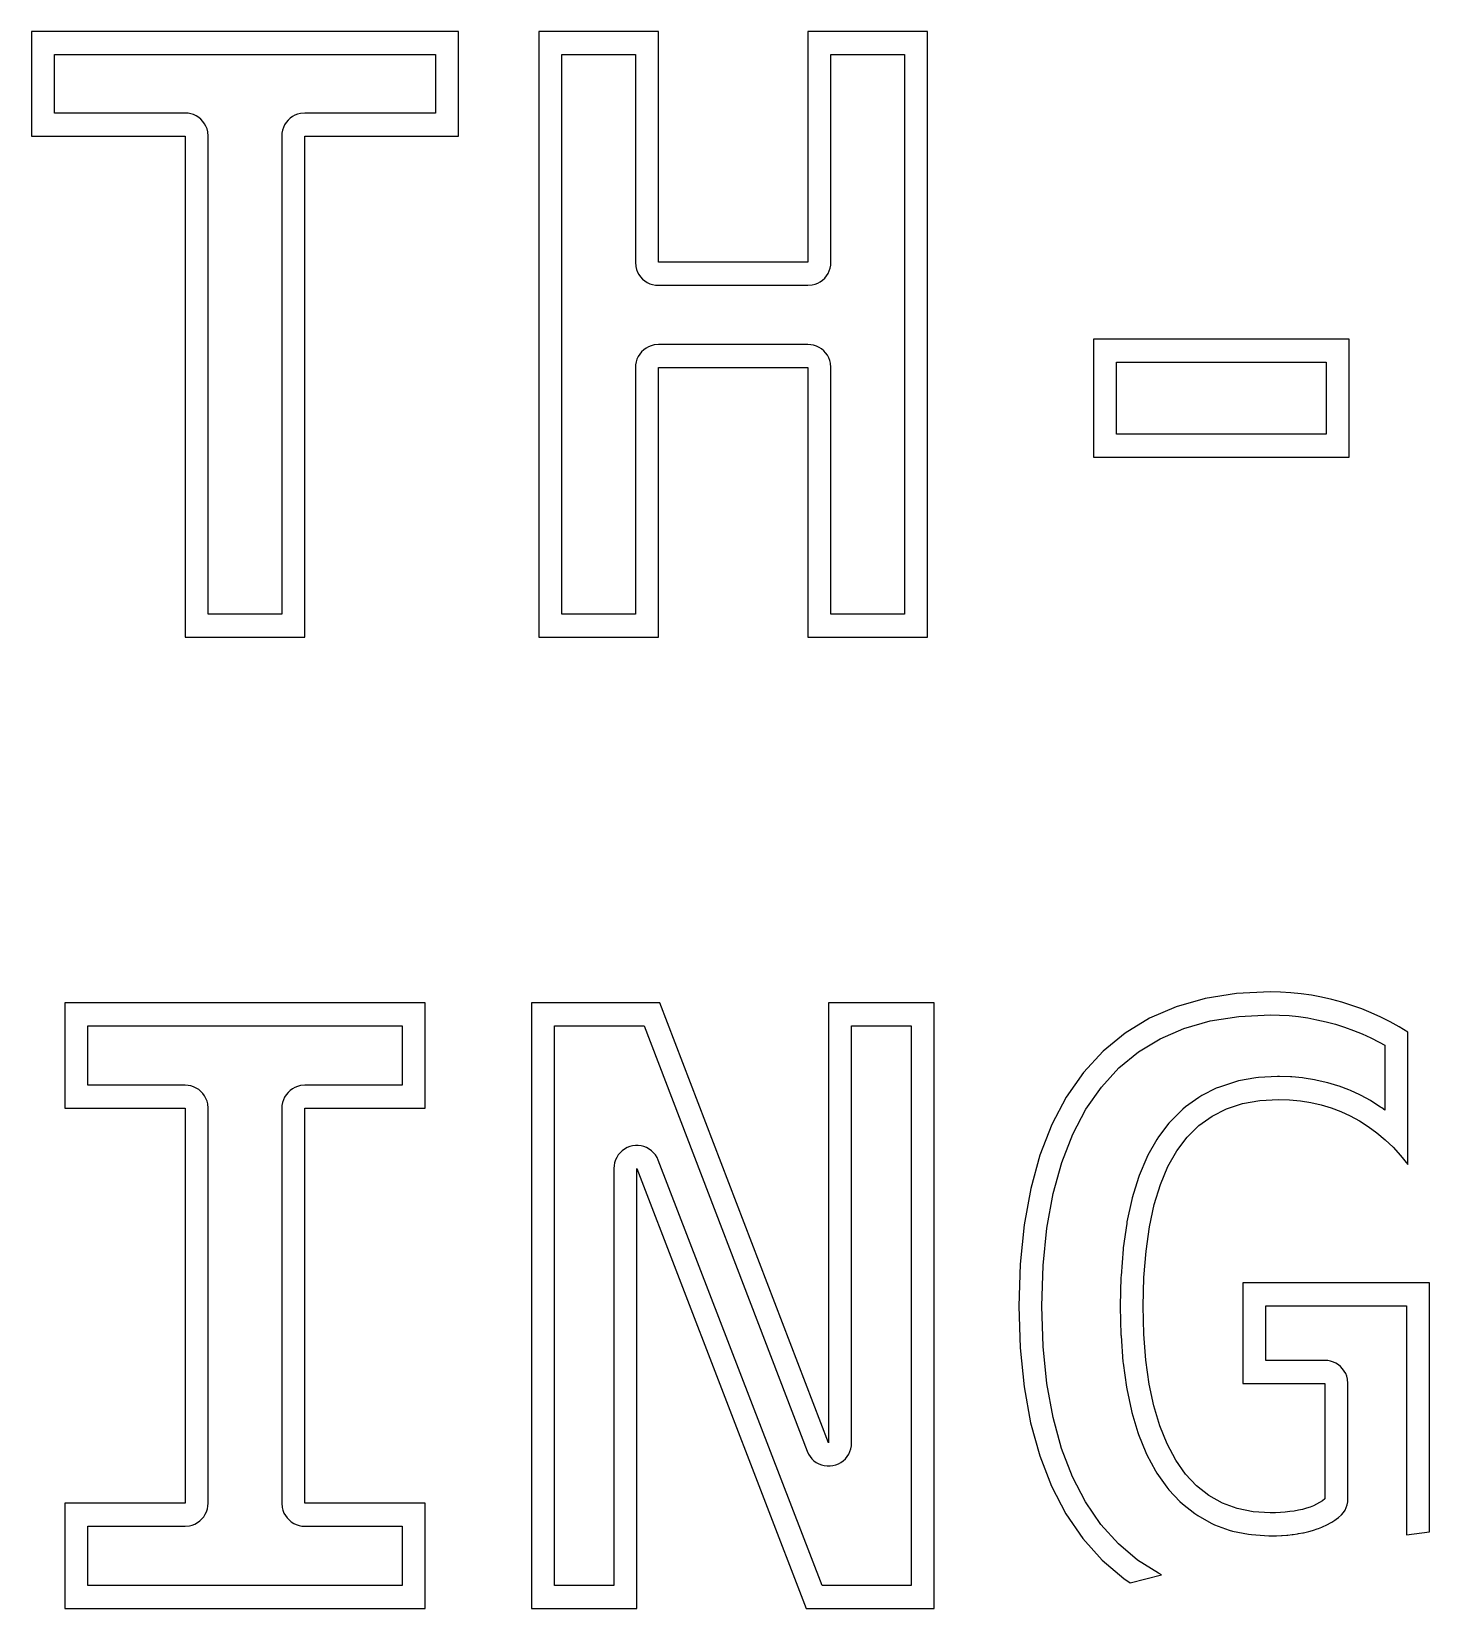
# Model space of a CAD drawing. Header units: metres. Extents: x -26.5 to 25.9, y -16.9 to 17.4.
# Drawn here: x -4.51 to 25.89, y -16.92 to 17.36 of the extents above; entities that cross this region are included whole.
import ezdxf

# ---------------------------------------------------------------- set-up
doc = ezdxf.new("R2010")
doc.units = ezdxf.units.M

msp = doc.modelspace()

# ---------------------------------------------------------------- linework, layer by layer
for p, q in [((4.76851, 17.3613), (-4.51439, 17.3613)), ((-4.51439, 17.3613), (-4.51439, 15.0899)), ((4.76851, 15.0899), (4.76851, 17.3613)), ((9.11612, 17.3613), (6.51547, 17.3613)), ((6.51547, 17.3613), (6.51547, 4.19907)), ((9.11612, 12.3443), (9.11612, 17.3613)), ((14.9698, 17.3613), (12.3691, 17.3613)), ((12.3691, 17.3613), (12.3691, 12.3443)), ((14.9698, 4.19907), (14.9698, 17.3613)), ((-4.01439, 15.5899), (-4.01439, 16.8613)), ((-4.01439, 16.8613), (4.26851, 16.8613)), ((4.26851, 16.8613), (4.26851, 15.5899)), ((7.01547, 4.69907), (7.01547, 16.8613)), ((7.01547, 16.8613), (8.61612, 16.8613)), ((8.61612, 16.8613), (8.61612, 12.3443)), ((12.8691, 12.3443), (12.8691, 16.8613)), ((12.8691, 16.8613), (14.4698, 16.8613)), ((14.4698, 16.8613), (14.4698, 4.69907)), ((-1.17325, 15.5899), (-4.01439, 15.5899)), ((-1.11058, 15.586), (-1.17325, 15.5899)), ((-1.0489, 15.5742), (-1.11058, 15.586)), ((-0.98918, 15.5548), (-1.0489, 15.5742)), ((-0.93237, 15.5281), (-0.98918, 15.5548)), ((-0.87935, 15.4944), (-0.93237, 15.5281)), ((-0.83098, 15.4544), (-0.87935, 15.4944)), ((-0.78799, 15.4086), (-0.83098, 15.4544)), ((1.0629, 15.4322), (1.02287, 15.3838)), ((1.10867, 15.4752), (1.0629, 15.4322)), ((1.15947, 15.5121), (1.10867, 15.4752)), ((1.21449, 15.5423), (1.15947, 15.5121)), ((1.27287, 15.5655), (1.21449, 15.5423)), ((1.33369, 15.5811), (1.27287, 15.5655)), ((1.42738, 15.5899), (1.33369, 15.5811)), ((4.26851, 15.5899), (1.42738, 15.5899)), ((-4.51439, 15.0899), (-1.17325, 15.0899)), ((-1.17325, 15.0899), (-1.17325, 4.19907)), ((-0.75108, 15.3578), (-0.78799, 15.4086)), ((-0.72084, 15.3028), (-0.75108, 15.3578)), ((-0.69772, 15.2444), (-0.72084, 15.3028)), ((-0.6821, 15.1836), (-0.69772, 15.2444)), ((-0.67325, 15.0899), (-0.6821, 15.1836)), ((-0.67325, 4.69907), (-0.67325, 15.0899)), ((0.93132, 15.1526), (0.92738, 15.0899)), ((0.92738, 15.0899), (0.92738, 4.69907)), ((0.94308, 15.2143), (0.93132, 15.1526)), ((0.96249, 15.274), (0.94308, 15.2143)), ((0.98923, 15.3308), (0.96249, 15.274)), ((1.02287, 15.3838), (0.98923, 15.3308)), ((1.42738, 15.0899), (4.76851, 15.0899)), ((1.42738, 4.19907), (1.42738, 15.0899)), ((8.61612, 12.3443), (8.62497, 12.2506)), ((12.3691, 12.3443), (9.11612, 12.3443)), ((12.8652, 12.2817), (12.8691, 12.3443)), ((8.62497, 12.2506), (8.64059, 12.1898)), ((8.64059, 12.1898), (8.66371, 12.1314)), ((8.66371, 12.1314), (8.69395, 12.0764)), ((8.69395, 12.0764), (8.73087, 12.0256)), ((8.73087, 12.0256), (8.77385, 11.9798)), ((12.6878, 11.9591), (12.7336, 12.0021)), ((12.7336, 12.0021), (12.7736, 12.0504)), ((12.7736, 12.0504), (12.8073, 12.1035)), ((12.8073, 12.1035), (12.834, 12.1603)), ((12.834, 12.1603), (12.8534, 12.22)), ((12.8534, 12.22), (12.8652, 12.2817)), ((8.77385, 11.9798), (8.82222, 11.9398)), ((8.82222, 11.9398), (8.87524, 11.9062)), ((8.87524, 11.9062), (8.93205, 11.8794)), ((8.93205, 11.8794), (8.99178, 11.86)), ((8.99178, 11.86), (9.05345, 11.8483)), ((9.05345, 11.8483), (9.11612, 11.8443)), ((9.11612, 11.8443), (12.3691, 11.8443)), ((12.3691, 11.8443), (12.4628, 11.8532)), ((12.4628, 11.8532), (12.5236, 11.8688)), ((12.5236, 11.8688), (12.582, 11.8919)), ((12.582, 11.8919), (12.637, 11.9222)), ((12.637, 11.9222), (12.6878, 11.9591)), ((24.1395, 10.672), (18.5769, 10.672)), ((18.5769, 10.672), (18.5769, 8.10947)), ((24.1395, 8.10947), (24.1395, 10.672)), ((8.67796, 10.2972), (8.65123, 10.2404)), ((8.71161, 10.3503), (8.67796, 10.2972)), ((8.75163, 10.3986), (8.71161, 10.3503)), ((8.79741, 10.4416), (8.75163, 10.3986)), ((8.84821, 10.4785), (8.79741, 10.4416)), ((8.90323, 10.5088), (8.84821, 10.4785)), ((8.96161, 10.5319), (8.90323, 10.5088)), ((9.02243, 10.5475), (8.96161, 10.5319)), ((9.11612, 10.5564), (9.02243, 10.5475)), ((12.3691, 10.5564), (9.11612, 10.5564)), ((12.4318, 10.5524), (12.3691, 10.5564)), ((12.4935, 10.5406), (12.4318, 10.5524)), ((12.5532, 10.5212), (12.4935, 10.5406)), ((12.61, 10.4945), (12.5532, 10.5212)), ((12.663, 10.4609), (12.61, 10.4945)), ((12.7114, 10.4208), (12.663, 10.4609)), ((12.7544, 10.3751), (12.7114, 10.4208)), ((12.7913, 10.3243), (12.7544, 10.3751)), ((12.8215, 10.2692), (12.7913, 10.3243)), ((8.62006, 10.119), (8.61612, 10.0564)), ((8.61612, 10.0564), (8.61612, 4.69907)), ((8.63182, 10.1807), (8.62006, 10.119)), ((8.65123, 10.2404), (8.63182, 10.1807)), ((9.11612, 10.0564), (12.3691, 10.0564)), ((9.11612, 4.19907), (9.11612, 10.0564)), ((12.3691, 10.0564), (12.3691, 4.19907)), ((12.8446, 10.2109), (12.8215, 10.2692)), ((12.8603, 10.15), (12.8446, 10.2109)), ((12.8691, 10.0564), (12.8603, 10.15)), ((12.8691, 4.69907), (12.8691, 10.0564)), ((19.0769, 8.60947), (19.0769, 10.172)), ((19.0769, 10.172), (23.6395, 10.172)), ((23.6395, 10.172), (23.6395, 8.60947)), ((23.6395, 8.60947), (19.0769, 8.60947)), ((18.5769, 8.10947), (24.1395, 8.10947)), ((0.92738, 4.69907), (-0.67325, 4.69907)), ((8.61612, 4.69907), (7.01547, 4.69907)), ((14.4698, 4.69907), (12.8691, 4.69907)), ((-1.17325, 4.19907), (1.42738, 4.19907)), ((6.51547, 4.19907), (9.11612, 4.19907)), ((12.3691, 4.19907), (14.9698, 4.19907)), ((4.04558, -3.75652), (-3.79146, -3.75652)), ((-3.79146, -3.75652), (-3.79146, -6.04453)), ((4.04558, -6.04453), (4.04558, -3.75652)), ((9.15135, -3.75652), (6.35687, -3.75652)), ((6.35687, -3.75652), (6.35687, -16.9187)), ((12.8186, -13.3218), (9.15135, -3.75652)), ((15.1108, -3.75652), (12.8186, -3.75652)), ((12.8186, -3.75652), (12.8186, -13.3218)), ((15.1108, -16.9187), (15.1108, -3.75652)), ((21.006, -3.65851), (20.3751, -3.83762)), ((21.6878, -3.55106), (21.006, -3.65851)), ((22.4205, -3.51524), (21.6878, -3.55106)), ((22.6466, -3.51984), (22.4205, -3.51524)), ((22.8717, -3.5336), (22.6466, -3.51984)), ((23.0957, -3.55656), (22.8717, -3.5336)), ((23.3186, -3.58871), (23.0957, -3.55656)), ((23.5404, -3.63005), (23.3186, -3.58871)), ((23.7611, -3.68057), (23.5404, -3.63005)), ((23.9807, -3.74026), (23.7611, -3.68057)), ((24.1979, -3.80861), (23.9807, -3.74026)), ((19.7952, -4.08835), (19.2661, -4.41071)), ((20.3751, -3.83762), (19.7952, -4.08835)), ((21.1136, -4.14771), (21.739, -4.04915)), ((21.739, -4.04915), (22.4277, -4.01549)), ((22.4277, -4.01549), (22.6261, -4.01952)), ((22.6261, -4.01952), (22.831, -4.03204)), ((22.831, -4.03204), (23.0345, -4.05292)), ((23.0345, -4.05292), (23.2371, -4.08212)), ((23.2371, -4.08212), (23.4386, -4.11969)), ((24.4111, -3.88506), (24.1979, -3.80861)), ((24.6204, -3.9696), (24.4111, -3.88506)), ((24.8257, -4.06227), (24.6204, -3.9696)), ((25.027, -4.16302), (24.8257, -4.06227)), ((-3.29146, -5.54453), (-3.29146, -4.25652)), ((-3.29146, -4.25652), (3.54558, -4.25652)), ((3.54558, -4.25652), (3.54558, -5.54453)), ((6.85687, -16.4187), (6.85687, -4.25652)), ((6.85687, -4.25652), (8.80757, -4.25652)), ((8.80757, -4.25652), (12.3518, -13.5008)), ((13.3186, -13.3218), (13.3186, -4.25652)), ((13.3186, -4.25652), (14.6108, -4.25652)), ((14.6108, -4.25652), (14.6108, -16.4187)), ((19.2661, -4.41071), (18.788, -4.80472)), ((20.0257, -4.5334), (20.5433, -4.30962)), ((20.5433, -4.30962), (21.1136, -4.14771)), ((23.4386, -4.11969), (23.6398, -4.16574)), ((23.6398, -4.16574), (23.8399, -4.22011)), ((23.8399, -4.22011), (24.0386, -4.28265)), ((24.0386, -4.28265), (24.2328, -4.35231)), ((24.2328, -4.35231), (24.424, -4.42957)), ((24.424, -4.42957), (24.6108, -4.51384)), ((25.2243, -4.27188), (25.027, -4.16302)), ((25.4178, -4.38884), (25.2243, -4.27188)), ((25.4178, -7.26756), (25.4178, -4.38884)), ((19.5566, -4.81923), (20.0257, -4.5334)), ((24.6108, -4.51384), (24.7943, -4.6057)), ((24.7943, -4.6057), (24.9178, -4.67378)), ((24.9178, -4.67378), (24.9178, -6.08771)), ((18.788, -4.80472), (18.3608, -5.27037)), ((19.1329, -5.16841), (19.5566, -4.81923)), ((18.3608, -5.27037), (17.9878, -5.80383)), ((18.7516, -5.584), (19.1329, -5.16841)), ((21.6645, -5.46916), (21.3178, -5.58299)), ((21.7314, -5.45221), (21.6645, -5.46916)), ((22.1087, -5.38393), (21.7314, -5.45221)), ((22.1699, -5.37671), (22.1087, -5.38393)), ((22.5777, -5.35394), (22.1699, -5.37671)), ((22.6208, -5.35339), (22.5777, -5.35394)), ((22.8598, -5.36064), (22.6208, -5.35339)), ((22.8911, -5.36258), (22.8598, -5.36064)), ((23.1245, -5.38437), (22.8911, -5.36258)), ((23.1567, -5.38843), (23.1245, -5.38437)), ((23.3846, -5.42474), (23.1567, -5.38843)), ((23.4174, -5.43111), (23.3846, -5.42474)), ((23.6396, -5.48193), (23.4174, -5.43111)), ((23.6725, -5.49065), (23.6396, -5.48193)), ((-1.17325, -5.54453), (-3.29146, -5.54453)), ((-1.11058, -5.54846), (-1.17325, -5.54453)), ((-1.0489, -5.56023), (-1.11058, -5.54846)), ((-0.98918, -5.57964), (-1.0489, -5.56023)), ((-0.93237, -5.60637), (-0.98918, -5.57964)), ((-0.87935, -5.64001), (-0.93237, -5.60637)), ((-0.83098, -5.68004), (-0.87935, -5.64001)), ((-0.78799, -5.72581), (-0.83098, -5.68004)), ((-0.75108, -5.77661), (-0.78799, -5.72581)), ((-0.72084, -5.83163), (-0.75108, -5.77661)), ((0.98923, -5.80365), (0.96249, -5.86046)), ((1.02287, -5.75063), (0.98923, -5.80365)), ((1.0629, -5.70226), (1.02287, -5.75063)), ((1.10867, -5.65927), (1.0629, -5.70226)), ((1.15947, -5.62236), (1.10867, -5.65927)), ((1.21449, -5.59212), (1.15947, -5.62236)), ((1.27287, -5.569), (1.21449, -5.59212)), ((1.33369, -5.55338), (1.27287, -5.569)), ((1.42738, -5.54453), (1.33369, -5.55338)), ((3.54558, -5.54453), (1.42738, -5.54453)), ((17.9878, -5.80383), (17.6721, -6.40138)), ((18.4154, -6.0649), (18.7516, -5.584)), ((20.8662, -5.81117), (20.5807, -6.01607)), ((20.9326, -5.77094), (20.8662, -5.81117)), ((21.2487, -5.61157), (20.9326, -5.77094)), ((21.3178, -5.58299), (21.2487, -5.61157)), ((23.8893, -5.556), (23.6725, -5.49065)), ((23.9218, -5.56703), (23.8893, -5.556)), ((24.1329, -5.6469), (23.9218, -5.56703)), ((24.1647, -5.66019), (24.1329, -5.6469)), ((24.3703, -5.75459), (24.1647, -5.66019)), ((24.4009, -5.76997), (24.3703, -5.75459)), ((24.6004, -5.87871), (24.4009, -5.76997)), ((-3.79146, -6.04453), (-1.17325, -6.04453)), ((-1.17325, -6.04453), (-1.17325, -14.6307)), ((-0.69772, -5.89001), (-0.72084, -5.83163)), ((-0.6821, -5.95084), (-0.69772, -5.89001)), ((-0.67325, -6.04453), (-0.6821, -5.95084)), ((-0.67325, -14.6307), (-0.67325, -6.04453)), ((0.93132, -5.98186), (0.92738, -6.04453)), ((0.92738, -6.04453), (0.92738, -14.6307)), ((0.94308, -5.92018), (0.93132, -5.98186)), ((0.96249, -5.86046), (0.94308, -5.92018)), ((1.42738, -14.6307), (1.42738, -6.04453)), ((1.42738, -6.04453), (4.04558, -6.04453)), ((18.1276, -6.60971), (18.4154, -6.0649)), ((20.5218, -6.0656), (20.2669, -6.31602)), ((20.5807, -6.01607), (20.5218, -6.0656)), ((21.1577, -6.21741), (21.4738, -6.05804)), ((21.4738, -6.05804), (21.8205, -5.94421)), ((21.8205, -5.94421), (22.1978, -5.87593)), ((22.1978, -5.87593), (22.6056, -5.85316)), ((22.6056, -5.85316), (22.8446, -5.86041)), ((22.8446, -5.86041), (23.078, -5.8822)), ((23.078, -5.8822), (23.3059, -5.91852)), ((23.3059, -5.91852), (23.5282, -5.96935)), ((23.5282, -5.96935), (23.7449, -6.0347)), ((23.7449, -6.0347), (23.956, -6.11456)), ((23.956, -6.11456), (24.1616, -6.20897)), ((24.6298, -5.89612), (24.6004, -5.87871)), ((24.8226, -6.01903), (24.6298, -5.89612)), ((24.8503, -6.03801), (24.8226, -6.01903)), ((24.9178, -6.08771), (24.8503, -6.03801)), ((17.6721, -6.40138), (17.4139, -7.06302)), ((20.2188, -6.37067), (19.9944, -6.66663)), ((20.2669, -6.31602), (20.2188, -6.37067)), ((20.6172, -6.67273), (20.8722, -6.4223)), ((20.8722, -6.4223), (21.1577, -6.21741)), ((24.1616, -6.20897), (24.361, -6.3177)), ((24.361, -6.3177), (24.5538, -6.44061)), ((24.5538, -6.44061), (24.7399, -6.57768)), ((8.61751, -6.85448), (8.55522, -6.86234)), ((8.68031, -6.85448), (8.61751, -6.85448)), ((8.7426, -6.86234), (8.68031, -6.85448)), ((17.889, -7.22098), (18.1276, -6.60971)), ((19.958, -6.72198), (19.7639, -7.06416)), ((19.9944, -6.66663), (19.958, -6.72198)), ((20.3929, -6.96869), (20.6172, -6.67273)), ((24.7399, -6.57768), (24.9194, -6.7289)), ((24.9194, -6.7289), (25.0921, -6.89429)), ((8.18402, -7.16942), (8.16461, -7.22914)), ((8.21075, -7.11261), (8.18402, -7.16942)), ((8.2444, -7.05959), (8.21075, -7.11261)), ((8.28442, -7.01122), (8.2444, -7.05959)), ((8.3302, -6.96823), (8.28442, -7.01122)), ((8.381, -6.93132), (8.3302, -6.96823)), ((8.43602, -6.90108), (8.381, -6.93132)), ((8.4944, -6.87796), (8.43602, -6.90108)), ((8.55522, -6.86234), (8.4944, -6.87796)), ((8.80342, -6.87796), (8.7426, -6.86234)), ((8.8618, -6.90108), (8.80342, -6.87796)), ((8.91682, -6.93132), (8.8618, -6.90108)), ((8.96762, -6.96823), (8.91682, -6.93132)), ((9.0134, -7.01122), (8.96762, -6.96823)), ((9.05342, -7.05959), (9.0134, -7.01122)), ((9.08707, -7.11261), (9.05342, -7.05959)), ((9.11548, -7.17374), (9.08707, -7.11261)), ((12.6771, -16.4187), (9.11548, -7.17374)), ((17.4139, -7.06302), (17.213, -7.78874)), ((19.7381, -7.11644), (19.5739, -7.50558)), ((19.7639, -7.06416), (19.7381, -7.11644)), ((20.1988, -7.31087), (20.3929, -6.96869)), ((25.0921, -6.89429), (25.2583, -7.07384)), ((25.2583, -7.07384), (25.4178, -7.26756)), ((8.15285, -7.29082), (8.14891, -7.35349)), ((8.14891, -7.35349), (8.14891, -16.4187)), ((8.16461, -7.22914), (8.15285, -7.29082)), ((8.64891, -7.35349), (12.3339, -16.9187)), ((8.64891, -16.9187), (8.64891, -7.35349)), ((17.7009, -7.90045), (17.889, -7.22098)), ((19.5739, -7.50558), (19.5567, -7.55278)), ((20.0345, -7.70001), (20.1988, -7.31087)), ((17.213, -7.78874), (17.0695, -8.57854)), ((19.5567, -7.55278), (19.4223, -7.98891)), ((19.9001, -8.13614), (20.0345, -7.70001)), ((17.565, -8.6483), (17.7009, -7.90045)), ((19.4114, -8.03041), (19.3069, -8.5135)), ((19.4223, -7.98891), (19.4114, -8.03041)), ((19.7956, -8.61923), (19.9001, -8.13614)), ((19.3005, -8.54951), (19.2258, -9.07959)), ((19.3069, -8.5135), (19.3005, -8.54951)), ((17.0695, -8.57854), (16.9835, -9.43242)), ((17.4827, -9.46541), (17.565, -8.6483)), ((19.721, -9.14931), (19.7956, -8.61923)), ((19.2225, -9.11061), (19.1777, -9.68765)), ((19.2258, -9.07959), (19.2225, -9.11061)), ((19.6762, -9.72635), (19.721, -9.14931)), ((16.9835, -9.43242), (16.9548, -10.3504)), ((17.455, -10.3504), (17.4827, -9.46541)), ((19.1763, -9.71439), (19.1614, -10.3384)), ((19.1777, -9.68765), (19.1763, -9.71439)), ((19.6612, -10.3504), (19.6762, -9.72635)), ((25.885, -9.83844), (21.8298, -9.83844)), ((21.8298, -9.83844), (21.8298, -12.0266)), ((25.885, -15.2517), (25.885, -9.83844)), ((16.9548, -10.3504), (16.9832, -11.2547)), ((17.4824, -11.2216), (17.455, -10.3504)), ((19.1614, -10.3384), (19.1614, -10.3623)), ((19.1614, -10.3623), (19.1758, -10.9682)), ((19.6756, -10.9563), (19.6612, -10.3504)), ((22.3298, -11.5266), (22.3298, -10.3384)), ((22.3298, -10.3384), (25.385, -10.3384)), ((25.385, -10.3384), (25.385, -15.3148)), ((19.1758, -10.9682), (19.1771, -10.9945)), ((19.7188, -11.5194), (19.6756, -10.9563)), ((16.9832, -11.2547), (17.0685, -12.098)), ((17.564, -12.0282), (17.4824, -11.2216)), ((19.1771, -10.9945), (19.2203, -11.5576)), ((19.2203, -11.5576), (19.2235, -11.5879)), ((19.2235, -11.5879), (19.2955, -12.1082)), ((19.7908, -12.0397), (19.7188, -11.5194)), ((23.6106, -11.5266), (22.3298, -11.5266)), ((23.6733, -11.5305), (23.6106, -11.5266)), ((23.735, -11.5423), (23.6733, -11.5305)), ((23.7947, -11.5617), (23.735, -11.5423)), ((23.8515, -11.5884), (23.7947, -11.5617)), ((23.9045, -11.6221), (23.8515, -11.5884)), ((23.9529, -11.6621), (23.9045, -11.6221)), ((23.9959, -11.7079), (23.9529, -11.6621)), ((24.0328, -11.7587), (23.9959, -11.7079)), ((24.063, -11.8137), (24.0328, -11.7587)), ((24.0862, -11.8721), (24.063, -11.8137)), ((24.1018, -11.9329), (24.0862, -11.8721)), ((24.1106, -12.0266), (24.1018, -11.9329)), ((17.0685, -12.098), (17.2106, -12.8804)), ((17.6985, -12.769), (17.564, -12.0282)), ((19.2955, -12.1082), (19.3015, -12.1429)), ((19.3015, -12.1429), (19.4023, -12.6203)), ((19.8915, -12.5171), (19.7908, -12.0397)), ((21.8298, -12.0266), (23.6106, -12.0266)), ((23.6106, -12.0266), (23.6106, -14.539)), ((24.1106, -14.539), (24.1106, -12.0266)), ((19.4023, -12.6203), (19.4124, -12.6599)), ((19.4124, -12.6599), (19.5419, -13.0945)), ((20.0211, -12.9517), (19.8915, -12.5171)), ((17.2106, -12.8804), (17.4096, -13.6017)), ((17.8849, -13.4445), (17.6985, -12.769)), ((20.1794, -13.3435), (20.0211, -12.9517)), ((13.3147, -13.3844), (13.3186, -13.3218)), ((19.5419, -13.0945), (19.5575, -13.139)), ((19.5575, -13.139), (19.7158, -13.5308)), ((20.3665, -13.6924), (20.1794, -13.3435)), ((12.3518, -13.5008), (12.3805, -13.5627)), ((12.3805, -13.5627), (12.4141, -13.6157)), ((12.4141, -13.6157), (12.4542, -13.664)), ((12.4542, -13.664), (12.4999, -13.707)), ((12.4999, -13.707), (12.5507, -13.7439)), ((13.0866, -13.7439), (13.1374, -13.707)), ((13.1374, -13.707), (13.1831, -13.664)), ((13.1831, -13.664), (13.2232, -13.6157)), ((13.2232, -13.6157), (13.2568, -13.5627)), ((13.2568, -13.5627), (13.2835, -13.5058)), ((13.2835, -13.5058), (13.3029, -13.4461)), ((13.3029, -13.4461), (13.3147, -13.3844)), ((17.4096, -13.6017), (17.6654, -14.262)), ((18.1216, -14.0554), (17.8849, -13.4445)), ((19.7158, -13.5308), (19.7387, -13.5797)), ((19.7387, -13.5797), (19.9258, -13.9287)), ((20.5811, -13.9965), (20.3665, -13.6924)), ((12.5507, -13.7439), (12.6058, -13.7742)), ((12.6058, -13.7742), (12.6641, -13.7973)), ((12.6641, -13.7973), (12.725, -13.8129)), ((12.725, -13.8129), (12.7872, -13.8208)), ((12.7872, -13.8208), (12.8501, -13.8208)), ((12.8501, -13.8208), (12.9123, -13.8129)), ((12.9123, -13.8129), (12.9732, -13.7973)), ((12.9732, -13.7973), (13.0315, -13.7742)), ((13.0315, -13.7742), (13.0866, -13.7439)), ((19.9258, -13.9287), (19.958, -13.9807)), ((19.958, -13.9807), (20.1726, -14.2848)), ((20.822, -14.2539), (20.5811, -13.9965)), ((17.6654, -14.262), (17.9781, -14.8613)), ((18.4074, -14.6033), (18.1216, -14.0554)), ((20.1726, -14.2848), (20.2161, -14.3382)), ((20.2161, -14.3382), (20.457, -14.5956)), ((21.0892, -14.4644), (20.822, -14.2539)), ((-1.17325, -14.6307), (-3.79146, -14.6307)), ((-3.79146, -14.6307), (-3.79146, -16.9187)), ((-0.68895, -14.7551), (-0.67719, -14.6934)), ((-0.67719, -14.6934), (-0.67325, -14.6307)), ((0.92738, -14.6307), (0.93623, -14.7244)), ((0.93623, -14.7244), (0.95186, -14.7852)), ((4.04558, -14.6307), (1.42738, -14.6307)), ((4.04558, -16.9187), (4.04558, -14.6307)), ((18.7416, -15.0901), (18.4074, -14.6033)), ((20.457, -14.5956), (20.5125, -14.6466)), ((20.5125, -14.6466), (20.7797, -14.8571)), ((21.3826, -14.6282), (21.0892, -14.4644)), ((21.7023, -14.7452), (21.3826, -14.6282)), ((23.2877, -14.7149), (23.209, -14.7409)), ((23.3616, -14.6858), (23.2877, -14.7149)), ((23.4309, -14.6537), (23.3616, -14.6858)), ((23.4955, -14.6185), (23.4309, -14.6537)), ((23.5554, -14.5803), (23.4955, -14.6185)), ((23.6106, -14.539), (23.5554, -14.5803)), ((24.0488, -14.7798), (24.0755, -14.723)), ((24.0755, -14.723), (24.0949, -14.6633)), ((24.0949, -14.6633), (24.1067, -14.6016)), ((24.1067, -14.6016), (24.1106, -14.539)), ((-1.01874, -15.1063), (-0.96036, -15.0831)), ((-0.96036, -15.0831), (-0.90533, -15.0529)), ((-0.90533, -15.0529), (-0.85454, -15.016)), ((-0.85454, -15.016), (-0.80876, -14.973)), ((-0.80876, -14.973), (-0.76874, -14.9246)), ((-0.76874, -14.9246), (-0.73509, -14.8716)), ((-0.73509, -14.8716), (-0.70836, -14.8148)), ((-0.70836, -14.8148), (-0.68895, -14.7551)), ((0.95186, -14.7852), (0.97498, -14.8436)), ((0.97498, -14.8436), (1.00522, -14.8987)), ((1.00522, -14.8987), (1.04213, -14.9494)), ((1.04213, -14.9494), (1.08511, -14.9952)), ((1.08511, -14.9952), (1.13348, -15.0352)), ((1.13348, -15.0352), (1.18651, -15.0689)), ((1.18651, -15.0689), (1.24332, -15.0956)), ((17.9781, -14.8613), (18.3476, -15.3996)), ((20.7797, -14.8571), (20.8455, -14.901)), ((20.8455, -14.901), (21.1389, -15.0648)), ((21.1389, -15.0648), (21.2108, -15.0977)), ((22.0483, -14.8154), (21.7023, -14.7452)), ((22.4205, -14.8387), (22.0483, -14.8154)), ((22.5342, -14.8372), (22.4205, -14.8387)), ((22.6436, -14.8326), (22.5342, -14.8372)), ((22.7487, -14.825), (22.6436, -14.8326)), ((22.8494, -14.8143), (22.7487, -14.825)), ((22.9459, -14.8005), (22.8494, -14.8143)), ((23.0379, -14.7837), (22.9459, -14.8005)), ((23.1257, -14.7639), (23.0379, -14.7837)), ((23.209, -14.7409), (23.1257, -14.7639)), ((23.6701, -15.0928), (23.7347, -15.0576)), ((23.7347, -15.0576), (23.7645, -15.04)), ((23.7645, -15.04), (23.8244, -15.0018)), ((23.8244, -15.0018), (23.8549, -14.9807)), ((23.8549, -14.9807), (23.9101, -14.9393)), ((23.9101, -14.9393), (23.9751, -14.8812)), ((23.9751, -14.8812), (24.0151, -14.8329)), ((24.0151, -14.8329), (24.0488, -14.7798)), ((-3.29146, -16.4187), (-3.29146, -15.1307)), ((-3.29146, -15.1307), (-1.17325, -15.1307)), ((-1.17325, -15.1307), (-1.07956, -15.1219)), ((-1.07956, -15.1219), (-1.01874, -15.1063)), ((1.24332, -15.0956), (1.30304, -15.115)), ((1.30304, -15.115), (1.36472, -15.1268)), ((1.36472, -15.1268), (1.42738, -15.1307)), ((1.42738, -15.1307), (3.54558, -15.1307)), ((3.54558, -15.1307), (3.54558, -16.4187)), ((18.3476, -15.3996), (18.7693, -15.871)), ((19.1192, -15.5123), (18.7416, -15.0901)), ((21.2108, -15.0977), (21.5305, -15.2147)), ((21.5305, -15.2147), (21.6029, -15.2352)), ((21.6029, -15.2352), (21.9489, -15.3054)), ((21.9489, -15.3054), (22.0169, -15.3144)), ((22.0169, -15.3144), (22.3891, -15.3378)), ((22.3891, -15.3378), (22.4272, -15.3387)), ((22.4272, -15.3387), (22.5409, -15.3372)), ((22.5409, -15.3372), (22.5552, -15.3368)), ((22.5552, -15.3368), (22.6646, -15.3322)), ((22.6646, -15.3322), (22.6799, -15.3313)), ((22.6799, -15.3313), (22.785, -15.3237)), ((22.785, -15.3237), (22.8015, -15.3222)), ((22.8015, -15.3222), (22.9022, -15.3115)), ((22.9022, -15.3115), (22.92, -15.3093)), ((22.92, -15.3093), (23.0164, -15.2955)), ((23.0164, -15.2955), (23.0357, -15.2924)), ((23.0357, -15.2924), (23.1278, -15.2756)), ((23.1278, -15.2756), (23.1483, -15.2714)), ((23.1483, -15.2714), (23.2361, -15.2515)), ((23.2361, -15.2515), (23.2585, -15.2459)), ((23.2585, -15.2459), (23.3418, -15.2229)), ((23.3418, -15.2229), (23.3661, -15.2156)), ((23.3661, -15.2156), (23.4447, -15.1896)), ((23.4447, -15.1896), (23.4706, -15.1802)), ((23.4706, -15.1802), (23.5445, -15.1512)), ((23.5445, -15.1512), (23.5721, -15.1394)), ((23.5721, -15.1394), (23.6413, -15.1072)), ((23.6413, -15.1072), (23.6701, -15.0928)), ((25.385, -15.3148), (25.885, -15.2517)), ((19.5355, -15.8662), (19.1192, -15.5123)), ((18.7693, -15.871), (19.2385, -16.27)), ((19.9925, -16.1549), (19.5355, -15.8662)), ((3.54558, -16.4187), (-3.29146, -16.4187)), ((8.14891, -16.4187), (6.85687, -16.4187)), ((14.6108, -16.4187), (12.6771, -16.4187)), ((19.2385, -16.27), (19.3794, -16.359)), ((19.3794, -16.359), (20.0585, -16.1846)), ((20.0585, -16.1846), (19.9925, -16.1549)), ((-3.79146, -16.9187), (4.04558, -16.9187)), ((6.35687, -16.9187), (8.64891, -16.9187)), ((12.3339, -16.9187), (15.1108, -16.9187))]:
    msp.add_line(p, q)

doc.saveas('drawing.dxf')
